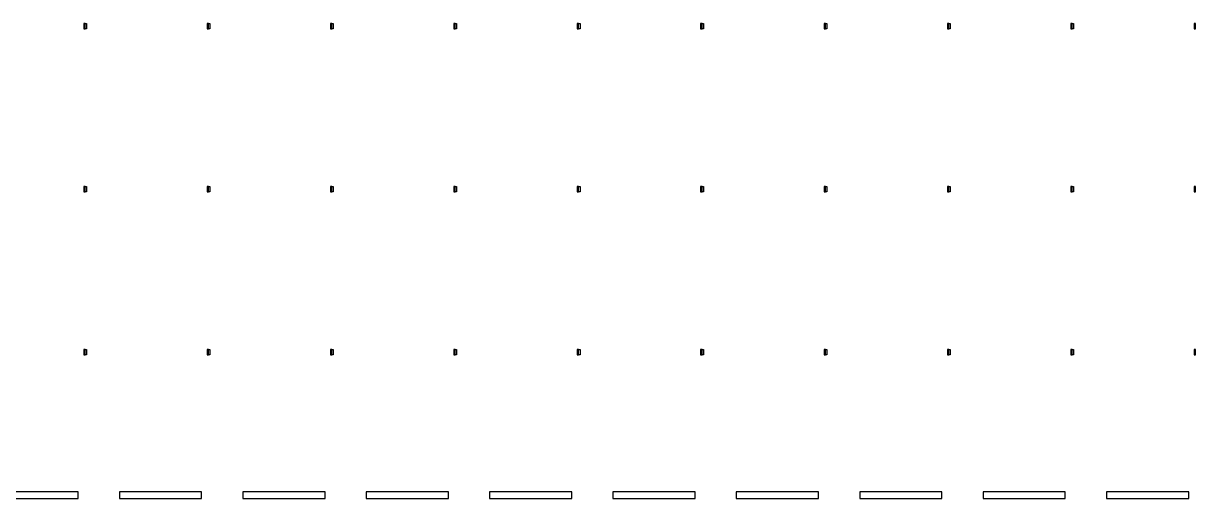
# Model space of a CAD drawing. Extents: x -50899 to 50899, y -48295 to 50898.
# Drawn here: x 0 to 17100, y -29475 to -22544 of the extents above; entities that cross this region are included whole.
import ezdxf

# ---------------------------------------------------------------- set-up
doc = ezdxf.new("R2010")
doc.units = 0

# ---------------------------------------------------------------- blocks, each defined once
blk = doc.blocks.new('Q16')
for points in [[(1700, 16501), (1700, 16581), (1680, 16581), (1680, 16501), (1700, 16501)], [(1700, 14124), (1700, 14204), (1680, 14204), (1680, 14124), (1700, 14124)], [(1700, 11746), (1700, 11826), (1680, 11826), (1680, 11746), (1700, 11746)], [(400, 9750), (400, 9650), (1600, 9650), (1600, 9750), (400, 9750)]]:
    blk.add_lwpolyline(points)
blk = doc.blocks.new('Q17')
for points in [[(-100, 16501), (-100, 16581), (-80, 16581), (-80, 16501), (-100, 16501)], [(1700, 16501), (1700, 16581), (1680, 16581), (1680, 16501), (1700, 16501)], [(-100, 14124), (-100, 14204), (-80, 14204), (-80, 14124), (-100, 14124)], [(1700, 14124), (1700, 14204), (1680, 14204), (1680, 14124), (1700, 14124)], [(-100, 11746), (-100, 11826), (-80, 11826), (-80, 11746), (-100, 11746)], [(1700, 11746), (1700, 11826), (1680, 11826), (1680, 11746), (1700, 11746)], [(400, 9750), (400, 9650), (1600, 9650), (1600, 9750), (400, 9750)]]:
    blk.add_lwpolyline(points)
blk = doc.blocks.new('Q18')
for points in [[(-100, 16501), (-100, 16581), (-80, 16581), (-80, 16501), (-100, 16501)], [(1700, 16501), (1700, 16581), (1680, 16581), (1680, 16501), (1700, 16501)], [(-100, 14124), (-100, 14204), (-80, 14204), (-80, 14124), (-100, 14124)], [(1700, 14124), (1700, 14204), (1680, 14204), (1680, 14124), (1700, 14124)], [(-100, 11746), (-100, 11826), (-80, 11826), (-80, 11746), (-100, 11746)], [(1700, 11746), (1700, 11826), (1680, 11826), (1680, 11746), (1700, 11746)], [(400, 9750), (400, 9650), (1600, 9650), (1600, 9750), (400, 9750)]]:
    blk.add_lwpolyline(points)
blk = doc.blocks.new('Q19')
for points in [[(-100, 16501), (-100, 16581), (-80, 16581), (-80, 16501), (-100, 16501)], [(1700, 16501), (1700, 16581), (1680, 16581), (1680, 16501), (1700, 16501)], [(-100, 14124), (-100, 14204), (-80, 14204), (-80, 14124), (-100, 14124)], [(1700, 14124), (1700, 14204), (1680, 14204), (1680, 14124), (1700, 14124)], [(-100, 11746), (-100, 11826), (-80, 11826), (-80, 11746), (-100, 11746)], [(1700, 11746), (1700, 11826), (1680, 11826), (1680, 11746), (1700, 11746)], [(400, 9750), (400, 9650), (1600, 9650), (1600, 9750), (400, 9750)]]:
    blk.add_lwpolyline(points)
blk = doc.blocks.new('Q20')
for points in [[(-100, 16501), (-100, 16581), (-80, 16581), (-80, 16501), (-100, 16501)], [(1700, 16501), (1700, 16581), (1680, 16581), (1680, 16501), (1700, 16501)], [(-100, 14124), (-100, 14204), (-80, 14204), (-80, 14124), (-100, 14124)], [(1700, 14124), (1700, 14204), (1680, 14204), (1680, 14124), (1700, 14124)], [(-100, 11746), (-100, 11826), (-80, 11826), (-80, 11746), (-100, 11746)], [(1700, 11746), (1700, 11826), (1680, 11826), (1680, 11746), (1700, 11746)], [(400, 9750), (400, 9650), (1600, 9650), (1600, 9750), (400, 9750)]]:
    blk.add_lwpolyline(points)
blk = doc.blocks.new('Q21')
for points in [[(-100, 16501), (-100, 16581), (-80, 16581), (-80, 16501), (-100, 16501)], [(1700, 16501), (1700, 16581), (1680, 16581), (1680, 16501), (1700, 16501)], [(-100, 14124), (-100, 14204), (-80, 14204), (-80, 14124), (-100, 14124)], [(1700, 14124), (1700, 14204), (1680, 14204), (1680, 14124), (1700, 14124)], [(-100, 11746), (-100, 11826), (-80, 11826), (-80, 11746), (-100, 11746)], [(1700, 11746), (1700, 11826), (1680, 11826), (1680, 11746), (1700, 11746)], [(400, 9750), (400, 9650), (1600, 9650), (1600, 9750), (400, 9750)]]:
    blk.add_lwpolyline(points)
blk = doc.blocks.new('Q22')
for points in [[(-100, 16501), (-100, 16581), (-80, 16581), (-80, 16501), (-100, 16501)], [(1700, 16501), (1700, 16581), (1680, 16581), (1680, 16501), (1700, 16501)], [(-100, 14124), (-100, 14204), (-80, 14204), (-80, 14124), (-100, 14124)], [(1700, 14124), (1700, 14204), (1680, 14204), (1680, 14124), (1700, 14124)], [(-100, 11746), (-100, 11826), (-80, 11826), (-80, 11746), (-100, 11746)], [(1700, 11746), (1700, 11826), (1680, 11826), (1680, 11746), (1700, 11746)], [(400, 9750), (400, 9650), (1600, 9650), (1600, 9750), (400, 9750)]]:
    blk.add_lwpolyline(points)
blk = doc.blocks.new('Q23')
for points in [[(-100, 16501), (-100, 16581), (-80, 16581), (-80, 16501), (-100, 16501)], [(1700, 16501), (1700, 16581), (1680, 16581), (1680, 16501), (1700, 16501)], [(-100, 14124), (-100, 14204), (-80, 14204), (-80, 14124), (-100, 14124)], [(1700, 14124), (1700, 14204), (1680, 14204), (1680, 14124), (1700, 14124)], [(-100, 11746), (-100, 11826), (-80, 11826), (-80, 11746), (-100, 11746)], [(1700, 11746), (1700, 11826), (1680, 11826), (1680, 11746), (1700, 11746)], [(400, 9750), (400, 9650), (1600, 9650), (1600, 9750), (400, 9750)]]:
    blk.add_lwpolyline(points)
blk = doc.blocks.new('Q24')
for points in [[(-100, 16501), (-100, 16581), (-80, 16581), (-80, 16501), (-100, 16501)], [(1700, 16501), (1700, 16581), (1680, 16581), (1680, 16501), (1700, 16501)], [(-100, 14124), (-100, 14204), (-80, 14204), (-80, 14124), (-100, 14124)], [(1700, 14124), (1700, 14204), (1680, 14204), (1680, 14124), (1700, 14124)], [(-100, 11746), (-100, 11826), (-80, 11826), (-80, 11746), (-100, 11746)], [(1700, 11746), (1700, 11826), (1680, 11826), (1680, 11746), (1700, 11746)], [(400, 9750), (400, 9650), (1600, 9650), (1600, 9750), (400, 9750)]]:
    blk.add_lwpolyline(points)
blk = doc.blocks.new('Q25')
for points in [[(-100, 16501), (-100, 16581), (-80, 16581), (-80, 16501), (-100, 16501)], [(1700, 16501), (1700, 16581), (1680, 16581), (1680, 16501), (1700, 16501)], [(-100, 14124), (-100, 14204), (-80, 14204), (-80, 14124), (-100, 14124)], [(1700, 14124), (1700, 14204), (1680, 14204), (1680, 14124), (1700, 14124)], [(-100, 11746), (-100, 11826), (-80, 11826), (-80, 11746), (-100, 11746)], [(1700, 11746), (1700, 11826), (1680, 11826), (1680, 11746), (1700, 11746)], [(400, 9750), (400, 9650), (1600, 9650), (1600, 9750), (400, 9750)]]:
    blk.add_lwpolyline(points)

msp = doc.modelspace()

# ---------------------------------------------------------------- block references
for name, p in [('Q25', (15400, -39125)), ('Q16', (-800, -39125)), ('Q17', (1000, -39125)), ('Q18', (2800, -39125)), ('Q19', (4600, -39125)), ('Q20', (6400, -39125)), ('Q21', (8200, -39125)), ('Q22', (10000, -39125)), ('Q23', (11800, -39125)), ('Q24', (13600, -39125))]:
    msp.add_blockref(name, p)

doc.saveas('drawing.dxf')
